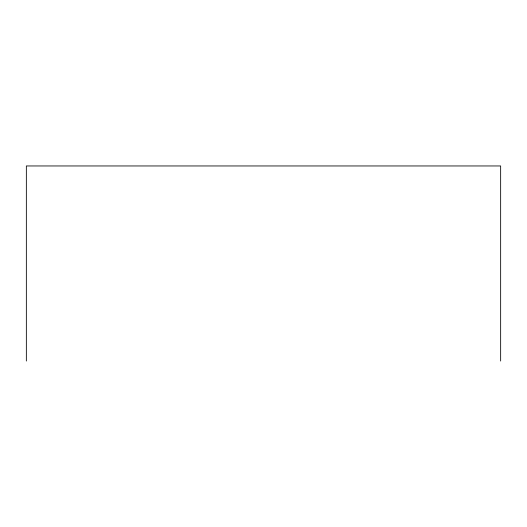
<?xml version="1.0" encoding="UTF-8"?>
<svg xmlns="http://www.w3.org/2000/svg" width="527" height="527" viewBox="0 0 527 527"><rect width="100%" height="100%" fill="white"/><g stroke="black" fill="none" stroke-linecap="round" stroke-linejoin="round"><path stroke-width="0.79" d="M500.65 361.041L500.65 165.959L26.35 165.959L26.35 361.041"/></g></svg>
